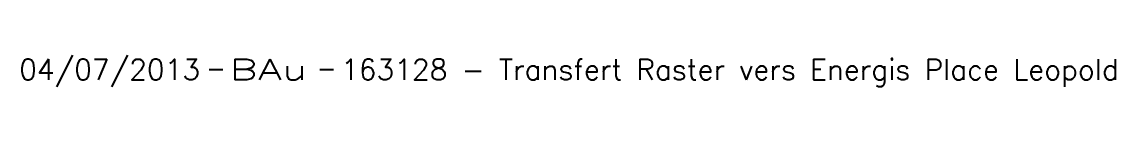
# Model space of a CAD drawing. Header units: millimetres. Extents: x 185011 to 186000, y 128000 to 128990.
# Drawn here: x 185010.89 to 185050.52, y 128760.11 to 128761.25 of the extents above; entities that cross this region are included whole.
import ezdxf
from ezdxf.enums import TextEntityAlignment as Align

# ---------------------------------------------------------------- set-up
doc = ezdxf.new("R2010")
doc.units = ezdxf.units.MM
doc.layers.get('0').update_dxf_attribs({"linetype": 'CONTINUOUS'})
doc.layers.add('S_910', color=7, linetype='CONTINUOUS', plot=False)
doc.styles.get("Standard").update_dxf_attribs({"font": 'romans.shx', "width": 0.85})

# ---------------------------------------------------------------- blocks, each defined once
blk = doc.blocks.new('GIS_MODF')
at = {"color": 0, "linetype": 'Continuous', "flags": 128}
for points in [[(-2.257, -0.012), (-1.757, -0.012)], [(1.758, -0.012), (2.258, -0.012)]]:
    blk.add_lwpolyline(points, dxfattribs=at)
at = {"color": 0, "linetype": 'Continuous'}
blk.add_attdef('DATE', text='', height=0.75, dxfattribs=at).set_placement((-2.583, -0.387), align=Align.RIGHT)
at = {"color": 0, "linetype": 'Continuous', "width": 3.590909}
blk.add_attdef('USER', text='', height=0.75, dxfattribs=at).set_placement((-1.516, -0.387), (1.306, -0.387), align=Align.FIT)
at = {"color": 0, "linetype": 'Continuous'}
blk.add_attdef('DESC', (2.528, -0.387), '', height=0.75, dxfattribs=at)

msp = doc.modelspace()

# ---------------------------------------------------------------- block references
at = {"layer": 'S_910'}
ref = msp.add_blockref('GIS_MODF', (185019.933, 128760.746), dxfattribs=at)
ref.add_attrib('DATE', '04/07/2013', dxfattribs={"layer": '0', "color": 0, "linetype": 'Continuous', "height": 0.75}).set_placement((185017.35, 128760.359), align=Align.RIGHT)
ref.add_attrib('USER', 'BAu', dxfattribs={"layer": '0', "color": 0, "linetype": 'Continuous', "height": 0.75, "width": 1.462963}).set_placement((185018.417, 128760.359), (185021.238, 128760.359), align=Align.FIT)
ref.add_attrib('DESC', '163128 - Transfert Raster vers Energis Place Leopold', (185022.46, 128760.359), dxfattribs={"layer": '0', "color": 0, "linetype": 'Continuous', "height": 0.75})

doc.saveas('drawing.dxf')
